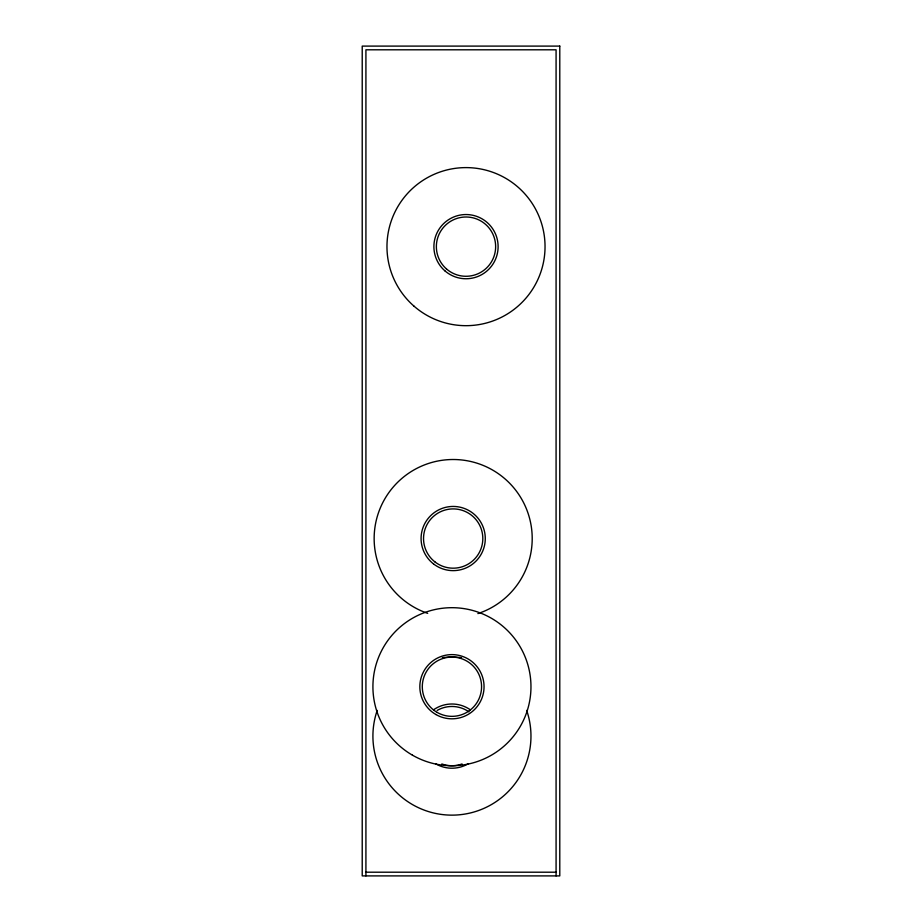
<?xml version="1.0" encoding="UTF-8"?>
<svg xmlns="http://www.w3.org/2000/svg" width="922" height="922" viewBox="0 0 922 922"><rect width="100%" height="100%" fill="white"/><g stroke="black" fill="none" stroke-linecap="round" stroke-linejoin="round"><path stroke-width="1.38" d="M365.919 872.2L556.081 872.2M556.081 875.9L556.081 49.8L365.919 49.8L365.919 875.9M526.669 710.401A79.027 79.027 0 0 1 451.941 815.14A79.027 79.027 0 0 1 377.213 710.401M442.318 657.674A79.027 79.027 0 0 1 461.565 657.674M467.996 763.912A32.109 32.109 0 0 1 435.887 763.912M433.536 709.802A32.109 32.109 0 0 1 470.347 709.802M462.072 763.958A29.631 29.631 0 0 1 441.811 763.958M437.12 710.447A29.631 29.631 0 0 1 468.929 711.83M427.693 613.349A79.027 79.027 0 0 1 389.626 491.564A79.027 79.027 0 0 1 517.219 492.233A79.027 79.027 0 0 1 477.884 613.603M559.781 46.1L362.219 46.1L362.219 875.9L559.781 875.9L559.781 46.1M437.12 712.383A29.631 29.631 0 0 0 481.572 686.717A29.631 29.631 0 0 0 437.12 661.051A29.631 29.631 0 0 0 437.12 712.383M412.422 755.153A79.027 79.027 0 0 0 530.968 686.717A79.027 79.027 0 0 0 412.422 618.282A79.027 79.027 0 0 0 412.422 755.153M433.501 563.907A32.109 32.109 0 0 0 484.984 542.897A32.109 32.109 0 0 0 441.05 508.817A32.109 32.109 0 0 0 433.501 563.907M435.011 561.959A29.631 29.631 0 0 0 482.54 542.562A29.631 29.631 0 0 0 441.984 511.099A29.631 29.631 0 0 0 435.011 561.959M435.887 714.515A32.109 32.109 0 0 0 484.05 686.717A32.109 32.109 0 0 0 435.887 658.907A32.109 32.109 0 0 0 435.887 714.515M413.943 306.104A79.027 79.027 0 0 0 543.531 261.998A79.027 79.027 0 0 0 440.532 171.826A79.027 79.027 0 0 0 413.943 306.104M444.853 270.803A32.109 32.109 0 0 0 497.5 252.882A32.109 32.109 0 0 0 455.652 216.255A32.109 32.109 0 0 0 444.853 270.803M446.478 268.936A29.631 29.631 0 0 0 495.079 252.398A29.631 29.631 0 0 0 456.459 218.583A29.631 29.631 0 0 0 446.478 268.936"/></g></svg>
